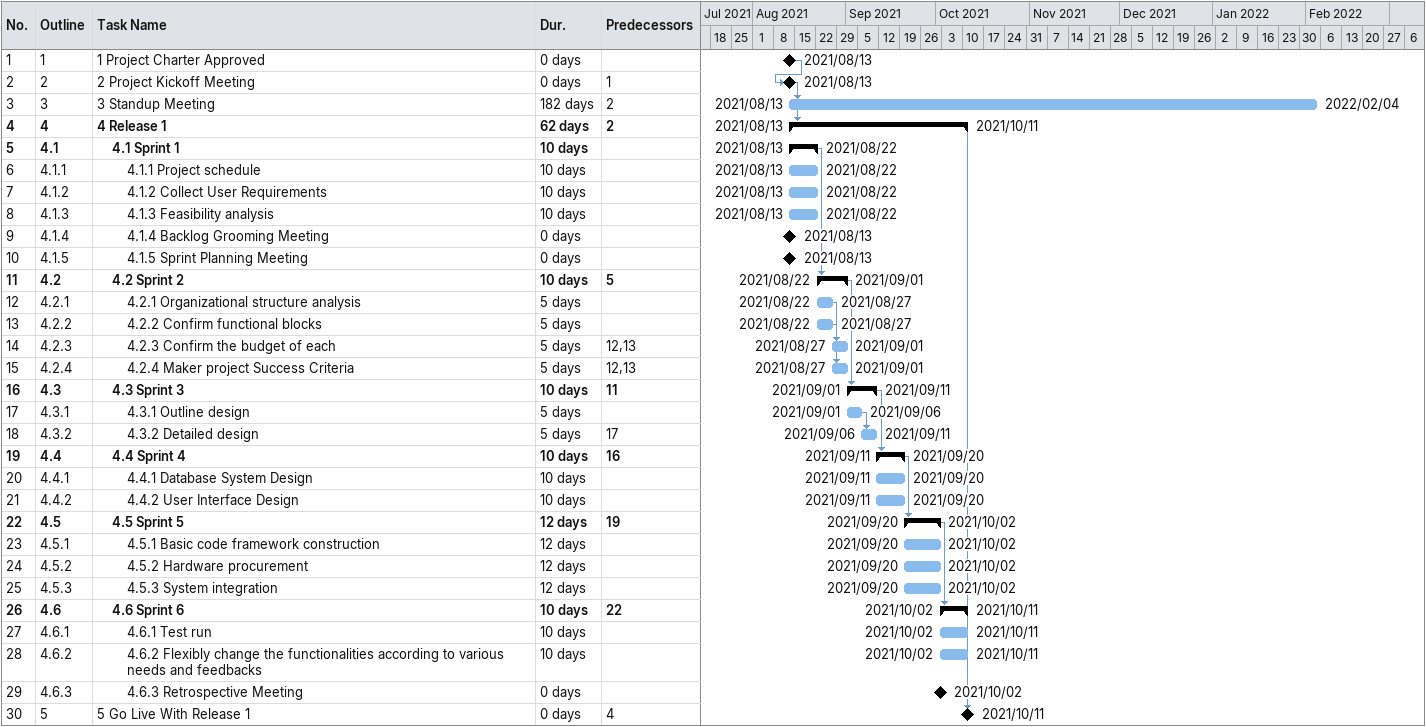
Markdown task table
| ID | WBS | Task | Duration | Start | Finish | Predecessors |
|---|---|---|---|---|---|---|
| 1 | 1 | 1 Project Charter Approved | 0d | 2021-08-13 | 2021-08-13 |  |
| 2 | 2 | 2 Project Kickoff Meeting | 0d | 2021-08-13 | 2021-08-13 | 1 |
| 3 | 3 | 3 Standup Meeting | 182d | 2021-08-13 | 2022-02-04 | 2 |
| 4 | 4 | **4 Release 1** | 62d | 2021-08-13 | 2021-10-11 | 2 |
| 5 | 4.1 | **4.1 Sprint 1** | 10d | 2021-08-13 | 2021-08-22 |  |
| 6 | 4.1.1 | 4.1.1 Project schedule | 10d | 2021-08-13 | 2021-08-22 |  |
| 7 | 4.1.2 | 4.1.2 Collect User Requirements | 10d | 2021-08-13 | 2021-08-22 |  |
| 8 | 4.1.3 | 4.1.3 Feasibility analysis | 10d | 2021-08-13 | 2021-08-22 |  |
| 9 | 4.1.4 | 4.1.4 Backlog Grooming Meeting | 0d | 2021-08-13 | 2021-08-13 |  |
| 10 | 4.1.5 | 4.1.5 Sprint Planning Meeting | 0d | 2021-08-13 | 2021-08-13 |  |
| 11 | 4.2 | **4.2 Sprint 2** | 10d | 2021-08-22 | 2021-09-01 | 5 |
| 12 | 4.2.1 | 4.2.1 Organizational structure analysis | 5d | 2021-08-22 | 2021-08-27 |  |
| 13 | 4.2.2 | 4.2.2 Confirm functional blocks | 5d | 2021-08-22 | 2021-08-27 |  |
| 14 | 4.2.3 | 4.2.3 Confirm the budget of each | 5d | 2021-08-27 | 2021-09-01 | 12, 13 |
| 15 | 4.2.4 | 4.2.4 Maker project Success Criteria | 5d | 2021-08-27 | 2021-09-01 | 12, 13 |
| 16 | 4.3 | **4.3 Sprint 3** | 10d | 2021-09-01 | 2021-09-11 | 11 |
| 17 | 4.3.1 | 4.3.1 Outline design | 5d | 2021-09-01 | 2021-09-06 |  |
| 18 | 4.3.2 | 4.3.2 Detailed design | 5d | 2021-09-06 | 2021-09-11 | 17 |
| 19 | 4.4 | **4.4 Sprint 4** | 10d | 2021-09-11 | 2021-09-20 | 16 |
| 20 | 4.4.1 | 4.4.1 Database System Design | 10d | 2021-09-11 | 2021-09-20 |  |
| 21 | 4.4.2 | 4.4.2 User Interface Design | 10d | 2021-09-11 | 2021-09-20 |  |
| 22 | 4.5 | **4.5 Sprint 5** | 12d | 2021-09-20 | 2021-10-02 | 19 |
| 23 | 4.5.1 | 4.5.1 Basic code framework construction | 12d | 2021-09-20 | 2021-10-02 |  |
| 24 | 4.5.2 | 4.5.2 Hardware procurement | 12d | 2021-09-20 | 2021-10-02 |  |
| 25 | 4.5.3 | 4.5.3 System integration | 12d | 2021-09-20 | 2021-10-02 |  |
| 26 | 4.6 | **4.6 Sprint 6** | 10d | 2021-10-02 | 2021-10-11 | 22 |
| 27 | 4.6.1 | 4.6.1 Test run | 10d | 2021-10-02 | 2021-10-11 |  |
| 28 | 4.6.2 | 4.6.2 Flexibly change the functionalities according to various needs and feedbacks | 10d | 2021-10-02 | 2021-10-11 |  |
| 29 | 4.6.3 | 4.6.3 Retrospective Meeting | 0d | 2021-10-02 | 2021-10-02 |  |
| 30 | 5 | 5 Go Live With Release 1 | 0d | 2021-10-11 | 2021-10-11 | 4 |
